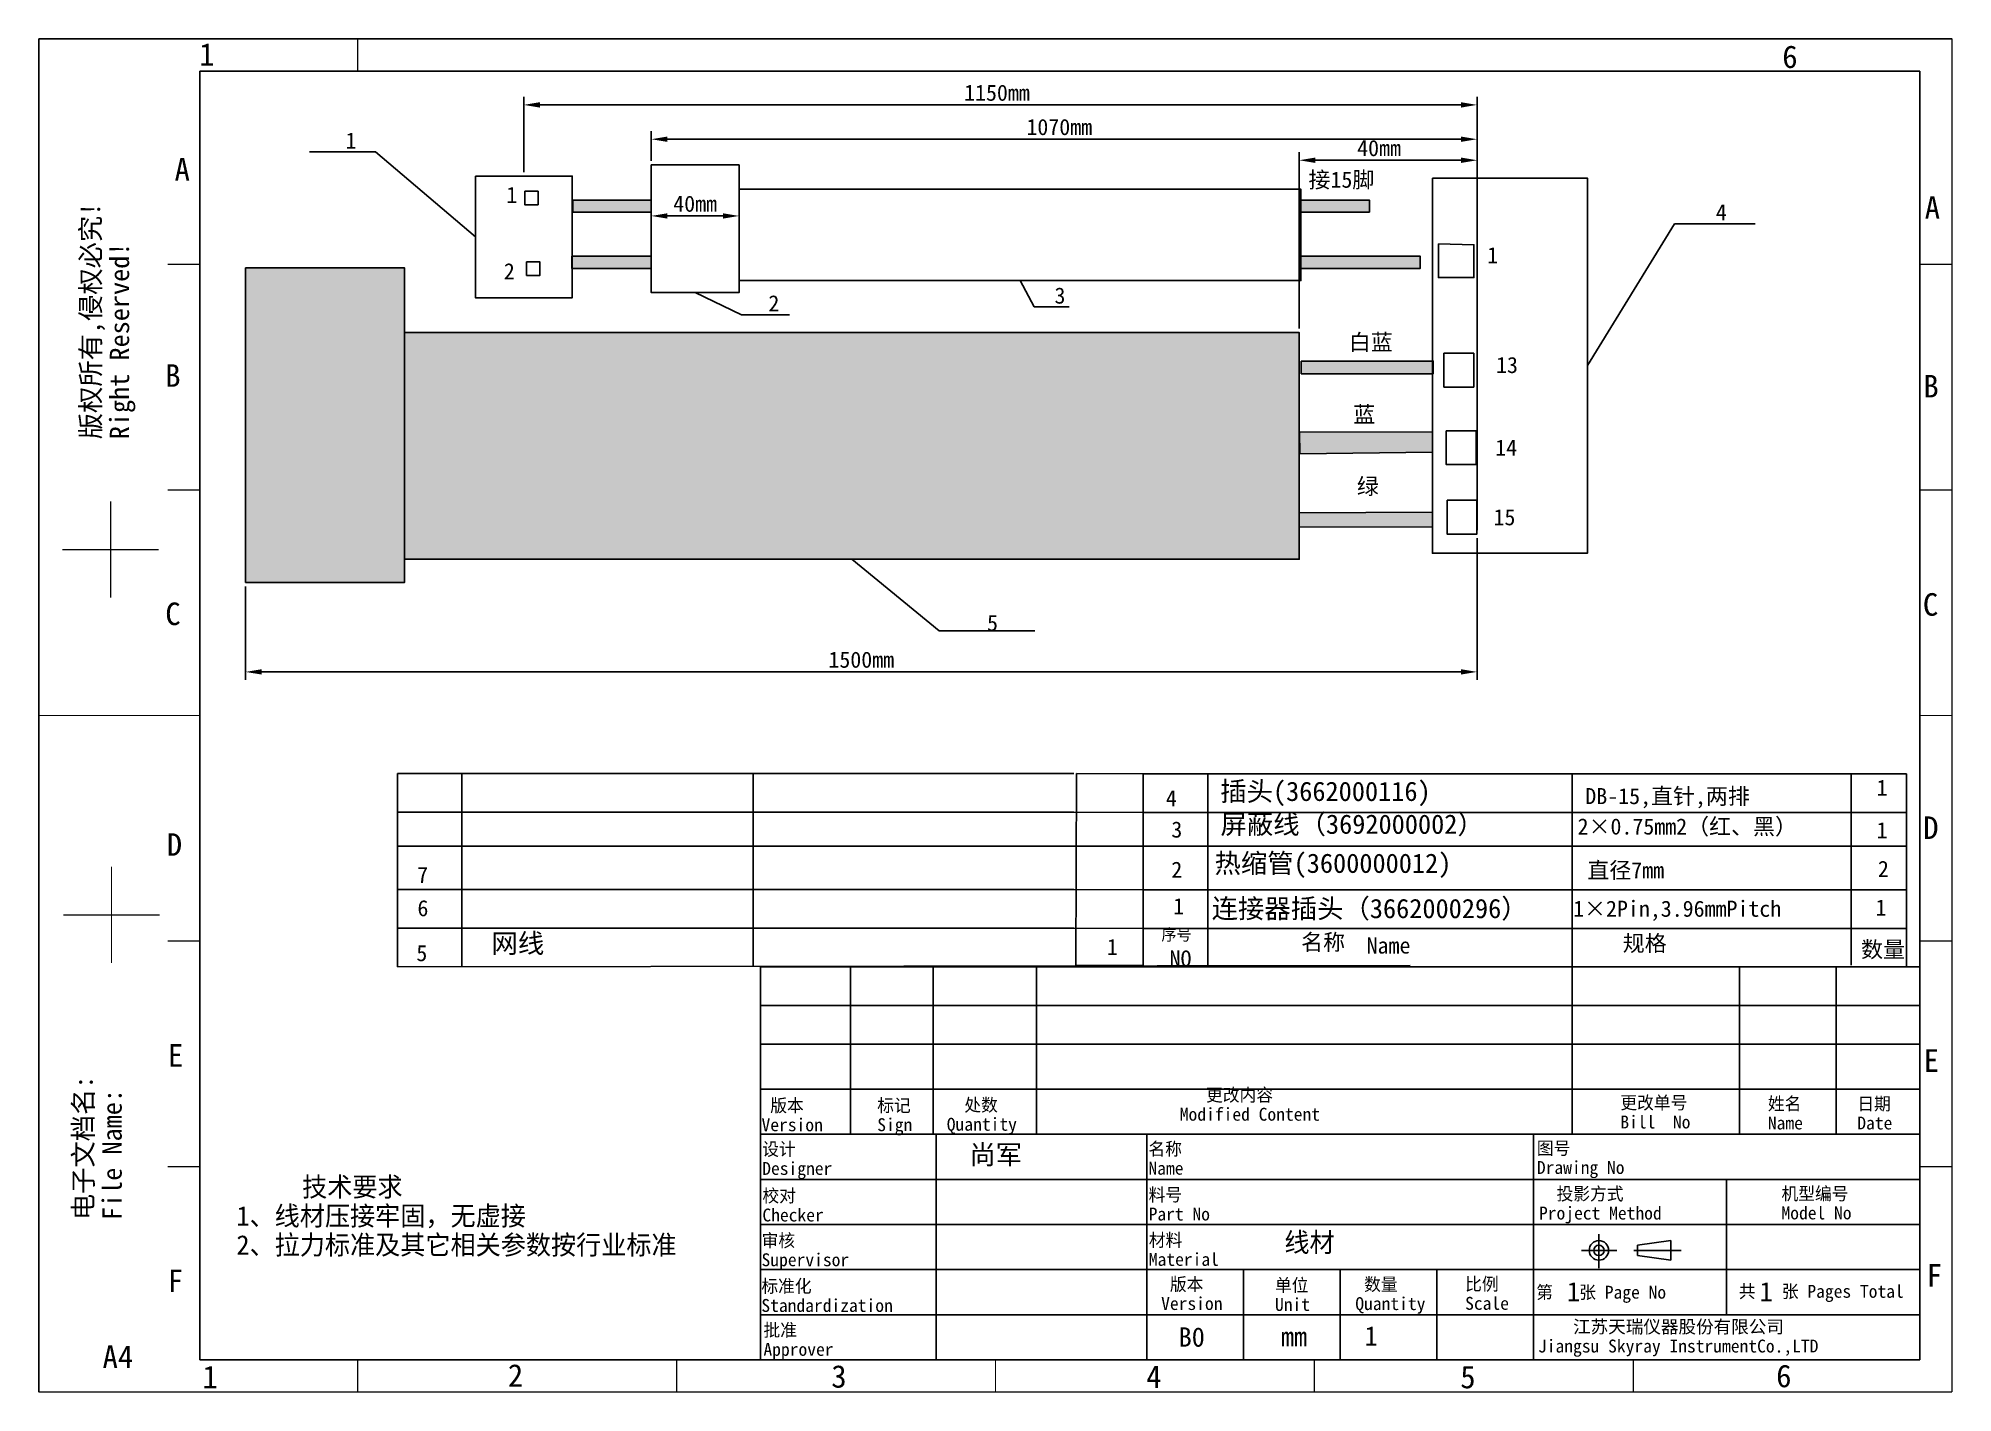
# Model space of a CAD drawing. Header units: millimetres. Extents: x 163 to 460, y 33 to 243.
import ezdxf

# ---------------------------------------------------------------- set-up
doc = ezdxf.new("R2010")
doc.units = ezdxf.units.MM
doc.styles.add('TEXTSTYLE_2', font='simfang_0.ttf')
doc.dimstyles.new('ISO-25', dxfattribs={"dimtxt": 2.5, "dimasz": 2.5, "dimexe": 1.25, "dimexo": 0.625, "dimtad": 1, "dimdsep": 46, "dimtxsty": 'Standard', "dimcen": 2.5, "dimadec": 0, "dimazin": 0, "dimtfac": 1, "dimtmove": 0, "dimatfit": 3, "dimfxl": 1, "dimarcsym": 0})

# ---------------------------------------------------------------- blocks, each defined once
blk = doc.blocks.new('*D1')
at = {"color": 0, "lineweight": -2}
for p, q in [((386.59, 165.62), (386.59, 143.6)), ((195.41, 158.11), (195.41, 143.6)), ((197.91, 144.85), (384.09, 144.85))]:
    blk.add_line(p, q, dxfattribs=at)
at = {"color": 0}
for points in [[(197.91, 145.27), (197.91, 144.44), (195.41, 144.85)], [(384.09, 145.27), (384.09, 144.44), (386.59, 144.85)]]:
    blk.add_solid(points, dxfattribs=at)
at = {"layer": 'Defpoints', "color": 0}
for p in [(386.59, 166.25), (195.41, 158.73), (386.59, 144.85)]:
    blk.add_point(p, dxfattribs=at)
at = {"color": 0, "insert": (291, 146.73), "char_height": 2.5, "attachment_point": 5}
blk.add_mtext('1500mm', dxfattribs=at)
blk = doc.blocks.new('*D2')
at = {"color": 0, "lineweight": -2}
for p, q in [((238.61, 222.43), (238.61, 234.1)), ((241.11, 232.85), (384.09, 232.85)), ((386.59, 220.83), (386.59, 234.1))]:
    blk.add_line(p, q, dxfattribs=at)
at = {"color": 0}
for points in [[(241.11, 233.27), (241.11, 232.43), (238.61, 232.85)], [(384.09, 233.27), (384.09, 232.43), (386.59, 232.85)]]:
    blk.add_solid(points, dxfattribs=at)
at = {"layer": 'Defpoints', "color": 0}
for p in [(386.59, 232.85), (238.61, 221.81), (386.59, 220.21)]:
    blk.add_point(p, dxfattribs=at)
at = {"color": 0, "insert": (312.06, 234.72), "char_height": 2.5, "attachment_point": 5}
blk.add_mtext('1150mm', dxfattribs=at)
blk = doc.blocks.new('*D3')
at = {"color": 0, "lineweight": -2}
for p, q in [((258.4, 214.25), (258.4, 216.87)), ((260.9, 215.62), (269.52, 215.62)), ((272.02, 214.25), (272.02, 216.87))]:
    blk.add_line(p, q, dxfattribs=at)
at = {"color": 0}
for points in [[(260.9, 216.03), (260.9, 215.2), (258.4, 215.62)], [(269.52, 216.03), (269.52, 215.2), (272.02, 215.62)]]:
    blk.add_solid(points, dxfattribs=at)
at = {"layer": 'Defpoints', "color": 0}
for p in [(272.02, 215.62), (258.4, 213.62), (272.02, 213.62)]:
    blk.add_point(p, dxfattribs=at)
at = {"color": 0, "insert": (265.21, 217.49), "char_height": 2.5, "attachment_point": 5}
blk.add_mtext('40mm', dxfattribs=at)
blk = doc.blocks.new('*D4')
at = {"color": 0, "lineweight": -2}
for p, q in [((258.4, 224.16), (258.4, 228.77)), ((260.9, 227.52), (384.09, 227.52)), ((386.59, 172.13), (386.59, 228.77))]:
    blk.add_line(p, q, dxfattribs=at)
at = {"color": 0}
for points in [[(260.9, 227.94), (260.9, 227.11), (258.4, 227.52)], [(384.09, 227.94), (384.09, 227.11), (386.59, 227.52)]]:
    blk.add_solid(points, dxfattribs=at)
at = {"layer": 'Defpoints', "color": 0}
for p in [(386.59, 227.52), (258.4, 223.54), (386.59, 171.51)]:
    blk.add_point(p, dxfattribs=at)
at = {"color": 0, "insert": (321.74, 229.4), "char_height": 2.5, "attachment_point": 5}
blk.add_mtext('1070mm', dxfattribs=at)
blk = doc.blocks.new('*D5')
at = {"color": 0, "lineweight": -2}
for p, q in [((358.99, 198.15), (358.99, 225.51)), ((361.49, 224.26), (384.09, 224.26)), ((386.59, 166.87), (386.59, 225.51))]:
    blk.add_line(p, q, dxfattribs=at)
at = {"color": 0}
for points in [[(361.49, 224.68), (361.49, 223.84), (358.99, 224.26)], [(384.09, 224.68), (384.09, 223.84), (386.59, 224.26)]]:
    blk.add_solid(points, dxfattribs=at)
at = {"layer": 'Defpoints', "color": 0}
for p in [(386.59, 224.26), (358.99, 197.53), (386.59, 166.25)]:
    blk.add_point(p, dxfattribs=at)
at = {"color": 0, "insert": (371.38, 226.13), "char_height": 2.5, "attachment_point": 5}
blk.add_mtext('40mm', dxfattribs=at)

msp = doc.modelspace()

# ---------------------------------------------------------------- hatches: boundary and pattern name
h = msp.add_hatch(color=256)
h.set_gradient(color1=(51, 51, 51), one_color=1, tint=1)
h.paths.add_polyline_path([(258.405, 218.084), (246.245, 218.084), (246.245, 216.213), (258.405, 216.213)])
h = msp.add_hatch(color=256)
h.set_gradient(color1=(51, 51, 51), one_color=1, tint=1)
h.paths.add_polyline_path([(359.059, 218.084), (369.876, 218.084), (369.889, 216.213), (359.059, 216.213)])
h = msp.add_hatch(color=256)
h.set_gradient(color1=(255, 0, 0), one_color=1, tint=1)
h.paths.add_polyline_path([(258.405, 209.353), (246.089, 209.353), (246.089, 207.482), (258.405, 207.482)])
h = msp.add_hatch(color=256)
h.set_gradient(color1=(255, 0, 0), one_color=1, tint=1)
h.paths.add_polyline_path([(359.215, 209.353), (377.79, 209.353), (377.79, 207.482), (359.215, 207.482)])
h = msp.add_hatch(color=256)
h.set_gradient(color1=(255, 0, 0), one_color=1, tint=1)
h.paths.add_polyline_path([(195.412, 207.546), (220.102, 207.546), (220.102, 158.734), (195.412, 158.734)])
h = msp.add_hatch(color=256)
h.set_gradient(color1=(255, 0, 0), one_color=1, tint=1)
h.paths.add_polyline_path([(220.102, 197.526), (358.987, 197.526), (358.987, 162.331), (220.102, 162.331)])
h = msp.add_hatch(color=256)
h.set_gradient(color1=(192, 192, 192), one_color=1, tint=1)
h.paths.add_polyline_path([(359.298, 193.079), (379.787, 193.079), (379.787, 191.122), (359.298, 191.122)])
h = msp.add_hatch(color=256)
h.set_gradient(color1=(0, 0, 255), one_color=1, tint=1)
h.paths.add_polyline_path([(359.048, 182.074), (379.686, 182.085), (379.686, 178.955), (359.098, 178.684)])
h = msp.add_hatch(color=256)
h.set_gradient(color1=(0, 255, 0), one_color=1, tint=1)
h.paths.add_polyline_path([(358.961, 169.545), (379.661, 169.633), (379.661, 167.356), (359, 167.337)])

# ---------------------------------------------------------------- linework, layer by layer
at = {"linetype": 'Continuous'}
for p, q in [((163.338, 33.086), (163.338, 243.086)), ((163.338, 243.086), (460.338, 243.086)), ((188.338, 38.086), (188.338, 238.086)), ((188.338, 238.086), (455.338, 238.086)), ((455.338, 38.086), (455.338, 238.086)), ((275.338, 38.086), (275.338, 99.086)), ((275.338, 99.086), (455.338, 99.086)), ((289.349, 73.086), (289.349, 99.086)), ((302.185, 73.086), (302.185, 99.086)), ((318.204, 73.086), (318.204, 99.086)), ((401.338, 73.086), (401.338, 99.086)), ((427.338, 73.086), (427.338, 99.086)), ((442.338, 73.086), (442.338, 99.086)), ((275.338, 93.086), (455.338, 93.086)), ((275.338, 87.086), (455.338, 87.086)), ((275.338, 80.086), (455.338, 80.086)), ((275.338, 73.086), (455.338, 73.086)), ((302.607, 38.086), (302.607, 73.086)), ((335.338, 38.086), (335.338, 73.086)), ((395.338, 38.086), (395.338, 73.086)), ((275.338, 66.086), (455.338, 66.086)), ((425.338, 45.086), (425.338, 66.086)), ((275.338, 59.086), (455.338, 59.086)), ((405.513, 57.576), (405.513, 52.296)), ((416.675, 56.584), (411.5, 55.88)), ((416.675, 56.584), (416.675, 53.562)), ((402.83, 55.073), (408.289, 55.073)), ((410.93, 55.073), (418.284, 55.073)), ((411.5, 55.88), (411.5, 54.266)), ((411.5, 54.266), (416.675, 53.562)), ((275.338, 52.086), (455.338, 52.086)), ((350.338, 38.086), (350.338, 52.086)), ((365.338, 38.086), (365.338, 52.086)), ((380.338, 38.086), (380.338, 52.086)), ((275.338, 45.086), (455.338, 45.086)), ((188.338, 38.086), (455.338, 38.086))]:
    msp.add_line(p, q, dxfattribs=at)
for p, q in [((215.612, 225.541), (205.352, 225.541)), ((231.108, 212.368), (215.612, 225.541)), ((403.717, 192.384), (417.249, 214.417)), ((417.249, 214.417), (429.745, 214.417)), ((315.642, 205.579), (317.849, 201.494)), ((265.214, 203.709), (272.41, 200.29)), ((272.41, 200.29), (279.878, 200.29)), ((317.849, 201.494), (323.259, 201.494)), ((289.545, 162.331), (303.087, 151.203)), ((303.087, 151.203), (317.96, 151.203)), ((324.425, 129.077), (334.779, 129.035)), ((324, 123.077), (334.779, 123.035)), ((218.993, 117.831), (324.002, 117.831)), ((324.002, 117.831), (334.779, 117.79)), ((334.772, 117.79), (453.269, 117.79)), ((324, 111.077), (334.779, 111.035)), ((324, 105.077), (334.779, 105.035)), ((376.193, 99.286), (219, 99.077)), ((324.314, 99.286), (334.779, 99.286))]:
    msp.add_line(p, q)
at = {"linetype": 'Continuous', "lineweight": -3}
for p, q in [((219, 129.077), (324, 129.077)), ((219, 99.077), (219, 129.077)), ((229, 99.077), (229, 129.077)), ((274.197, 99.077), (274.197, 129.077)), ((324.314, 99.286), (324.425, 129.077)), ((334.779, 129.035), (453.269, 129.035)), ((334.779, 99.035), (334.779, 129.035)), ((344.779, 99.035), (344.779, 129.035)), ((401.38, 99.035), (401.38, 129.035)), ((444.655, 99.355), (444.655, 129.035)), ((453.269, 99.035), (453.269, 129.035)), ((455.338, 99.086), (455.338, 129.086)), ((219, 123.077), (324, 123.077)), ((334.779, 123.035), (453.269, 123.035)), ((219, 111.077), (324, 111.077)), ((334.779, 111.035), (453.269, 111.035)), ((219, 105.077), (324, 105.077)), ((334.779, 105.035), (453.269, 105.035))]:
    msp.add_line(p, q, dxfattribs=at)
at = {"linetype": 'Continuous', "lineweight": 0}
msp.add_line((301.888, 99.286), (301.888, 99.286), dxfattribs=at)
at = {"linetype": 'Continuous', "const_width": 0.2}
for points in [[(212.838, 238.086), (212.838, 243.086)], [(460.338, 33.086), (460.338, 243.086)], [(188.338, 208.086), (183.338, 208.086)], [(455.338, 208.086), (460.338, 208.086)], [(188.338, 173.086), (183.338, 173.086)], [(455.338, 173.086), (460.338, 173.086)], [(174.455, 171.31), (174.455, 156.354)], [(166.977, 163.832), (181.933, 163.832)], [(188.338, 138.086), (163.338, 138.086)], [(455.338, 138.086), (460.338, 138.086)], [(174.602, 114.622), (174.602, 99.666)], [(167.124, 107.144), (182.08, 107.144)], [(188.338, 103.086), (183.338, 103.086)], [(455.338, 103.086), (460.338, 103.086)], [(188.338, 68.086), (183.338, 68.086)], [(455.338, 68.086), (460.338, 68.086)], [(212.838, 38.086), (212.838, 33.086)], [(262.338, 38.086), (262.338, 33.086)], [(311.838, 38.086), (311.838, 33.086)], [(361.338, 38.086), (361.338, 33.086)], [(410.838, 38.086), (410.838, 33.086)], [(163.338, 33.086), (460.338, 33.086)]]:
    msp.add_lwpolyline(points, dxfattribs=at)
for points in [[(258.405, 223.536), (272.024, 223.536), (272.024, 203.709), (258.405, 203.709)], [(231.108, 221.81), (246.121, 221.81), (246.121, 202.926), (231.108, 202.926)], [(379.674, 221.504), (403.717, 221.504), (403.717, 163.264), (379.674, 163.264)], [(238.753, 219.449), (240.837, 219.449), (240.837, 217.365), (238.753, 217.365)], [(258.405, 218.084), (246.245, 218.084), (246.245, 216.213), (258.405, 216.213)], [(272.024, 219.759), (359.259, 219.759), (359.259, 205.579), (272.024, 205.579)], [(359.059, 218.084), (369.876, 218.084), (369.889, 216.213), (359.059, 216.213)], [(380.586, 211.311), (386.104, 211.153), (386.104, 206.05), (380.586, 206.05)], [(239.031, 208.481), (241.115, 208.481), (241.115, 206.397), (239.031, 206.397)], [(258.405, 209.353), (246.089, 209.353), (246.089, 207.482), (258.405, 207.482)], [(359.215, 209.353), (377.79, 209.353), (377.79, 207.482), (359.215, 207.482)], [(195.412, 207.546), (220.102, 207.546), (220.102, 158.734), (195.412, 158.734)], [(220.102, 197.526), (358.987, 197.526), (358.987, 162.331), (220.102, 162.331)], [(381.443, 194.309), (386.083, 194.309), (386.083, 189.047), (381.443, 189.047)], [(359.298, 193.079), (379.787, 193.079), (379.787, 191.122), (359.298, 191.122)], [(359.048, 182.074), (379.686, 182.085), (379.686, 178.955), (359.098, 178.684)], [(381.819, 182.283), (386.46, 182.283), (386.46, 177.021), (381.819, 177.021)], [(358.961, 169.545), (379.661, 169.633), (379.661, 167.356), (359, 167.337)], [(381.945, 171.509), (386.585, 171.509), (386.585, 166.248), (381.945, 166.248)]]:
    msp.add_lwpolyline(points, close=True)
at = {"linetype": 'Continuous'}
for radius in [1.511, 0.807]:
    msp.add_circle((405.513, 55.073), radius, dxfattribs=at)

# ---------------------------------------------------------------- texts
at = {"linetype": 'Continuous', "char_height": 3.5, "line_spacing_factor": 0.9, "style": 'TEXTSTYLE_2'}
for s, insert, width, attachment_point in [('1', (188.215, 242.431), 2.42804, 1), ('6', (433.981, 242.076), 2.42804, 1), ('A', (186.777, 224.588), 2.42804, 3), ('A', (456.092, 218.674), 2.42804, 1), ('B', (182.943, 192.597), 2.42804, 1), ('B', (455.881, 190.942), 2.42804, 1), ('C', (182.955, 155.62), 2.42804, 1), ('C', (455.802, 157.07), 2.42804, 1), ('D\\P ', (455.861, 122.423), 2.42804, 1), ('D', (183.185, 119.808), 2.42804, 1), ('E', (183.359, 87.087), 2.42804, 1), ('E', (455.931, 86.279), 2.42804, 1), ('F', (183.341, 52.101), 2.42804, 1), ('F', (456.405, 52.947), 2.42804, 1), ('A4', (173.213, 40.315), 4.85609, 1), ('1', (188.73, 37.189), 2.42804, 1), ('2', (236.134, 37.414), 2.42804, 1), ('3', (286.341, 37.265), 2.42804, 1), ('4', (335.241, 37.217), 2.42804, 1), ('5', (383.988, 37.169), 2.42804, 1), ('6', (433.032, 37.336), 2.42804, 1)]:
    msp.add_mtext(s, dxfattribs=dict(at, insert=insert, width=width, attachment_point=attachment_point))
at = {"attachment_point": 1}
for s, insert, char_height, width in [('{\\fSimSun|b0|i0|c0|p2;1}', (210.92, 228.555), 2.5, 4.48889), ('{\\fSimSun|b0|i0|c0|p2;1}', (235.901, 220.144), 2.5, 4.48889), ('{\\fFangSong_GB2312|b0|i0|c134|p49;接}15{\\fFangSong_GB2312|b0|i0|c134|p49;脚}', (360.427, 222.494), 2.5, 12.22836), ('{\\fSimSun|b0|i0|c134|p2;4}', (423.657, 217.431), 2.5, 4.48889), ('{\\fSimSun|b0|i0|c134|p2;2}', (235.505, 208.281), 2.5, 4.48889), ('{\\fSimSun|b0|i0|c0|p2;1}', (388.157, 210.785), 2.5, 4.48889), ('{\\fSimSun|b0|i0|c134|p2;2}', (276.582, 203.305), 2.5, 4.48889), ('{\\fSimSun|b0|i0|c134|p2;3}', (320.992, 204.508), 2.5, 4.48889), ('{\\fFangSong_GB2312|b0|i0|c134|p49;白蓝}', (366.695, 197.272), 2.5, 7.55526), ('{\\fSimSun|b0|i0|c134|p2;13}', (389.542, 193.735), 2.5, 4.48889), ('{\\fFangSong_GB2312|b0|i0|c134|p49;蓝}', (367.367, 186.075), 2.5, 7.55526), ('{\\fSimSun|b0|i0|c0|p2;1\\fSimSun|b0|i0|c134|p2;4}', (389.416, 180.909), 2.5, 4.48889), ('{\\fFangSong_GB2312|b0|i0|c134|p49;绿}', (367.94, 174.915), 2.5, 7.55526), ('{\\fSimSun|b0|i0|c0|p2;1\\fSimSun|b0|i0|c134|p2;5}', (389.147, 170.107), 2.5, 4.48889), ('5', (310.524, 153.703), 2.5, 10), ('{\\fSimSun|b0|i0|c134|p2;插头(3662000116)}', (346.724, 127.82), 3, 52.764), ('{\\fSimSun|b0|i0|c134|p2;4}', (338.291, 126.511), 2.5, 4.48889), ('{\\fSimSun|b0|i0|c0|p2;DB-15,\\fSimSun|b0|i0|c134|p2;直针\\fSimSun|b0|i0|c0|p2;,\\fSimSun|b0|i0|c134|p2;两排}', (403.404, 126.826), 2.5, 53.025), ('{\\fSimSun|b0|i0|c134|p2;屏蔽线（\\fSimSun|b0|i0|c0|p2;36920000\\fSimSun|b0|i0|c134|p2;02）}', (346.77, 122.721), 3, 52.764), ('{\\fSimSun|b0|i0|c0|p2;2×0.75mm2\\fSimSun|b0|i0|c134|p2;（红、黑）}', (402.204, 122.11), 2.5, 45.00735), ('{\\fSimSun|b0|i0|c0|p2;3}', (339.133, 121.636), 2.5, 4.48889), ('7', (222.057, 114.585), 2.5, 7.83548), ('{\\fSimSun|b0|i0|c0|p2;2}', (339.133, 115.406), 2.5, 4.48889), ('{\\fSimSun|b0|i0|c134|p2;直径\\fSimSun|b0|i0|c0|p2;7mm}', (403.718, 115.329), 2.5, 24.62788), ('{\\fFangSong_GB2312|b0|i0|c134|p49;连接器插头（3662000296）}', (345.397, 109.634), 3, 51.75895), ('6', (222.095, 109.434), 2.5, 7.83548), ('{\\fSimSun|b0|i0|c0|p2;1}', (339.423, 109.753), 2.5, 4.48889), ('1×2Pin,3.96mmPitch', (401.51, 109.35), 2.5, 38.45404), ('5', (221.925, 102.464), 2.5, 10), ('{\\fSimSun|b0|i0|c0|p2;1}', (329.123, 103.415), 2.5, 4.48889)]:
    msp.add_mtext(s, dxfattribs=dict(at, insert=insert, char_height=char_height, width=width))
at = {"linetype": 'Continuous', "attachment_point": 1, "rotation": 90, "line_spacing_factor": 0.9, "style": 'TEXTSTYLE_2'}
for s, insert, char_height, width in [('版权所有,侵权必究!\\PRight Reserved!', (169.855, 180.96), 2.99125, 37.26366), ('电子文档名:\\PFile Name:', (168.708, 59.768), 2.9912, 22.77101)]:
    msp.add_mtext(s, dxfattribs=dict(at, insert=insert, char_height=char_height, width=width))
at = {"linetype": 'Continuous', "lineweight": -3, "char_height": 2.5, "attachment_point": 1}
for s, insert, width in [('{\\fSimSun|b0|i0|c0|p2;1}', (448.632, 128.131), 3.82703), ('{\\fSimSun|b0|i0|c0|p2;1}', (448.622, 121.535), 3.82703), ('{\\fSimSun|b0|i0|c134|p2;2}', (448.826, 115.535), 3.72973), ('{\\fSimSun|b0|i0|c134|p2;1}', (448.441, 109.535), 3.72973), ('{\\fSimSun|b0|i0|c0|p2;NO}', (338.865, 101.62), 4.04324), ('{\\fSimSun|b0|i0|c0|p2;Name}', (369.451, 103.644), 6.81081)]:
    msp.add_mtext(s, dxfattribs=dict(at, insert=insert, width=width))
at = {"linetype": 'Continuous', "attachment_point": 1, "line_spacing_factor": 0.9}
for s, insert, char_height, width in [('{\\fSimSun|b0|i0|c134|p2;热缩管(3600000012)}', (345.843, 116.662), 3, 44.47994), ('{\\fSimSun|b0|i0|c134|p2;网线}', (233.597, 104.238), 3, 44.47994), ('   更改内容\\PModified Content', (340.445, 80.2), 2, 45.80974), (' 版本\\PVersion', (275.514, 78.566), 2, 9.71218), ('标记\\PSign', (293.479, 78.577), 2, 10.61752), ('  处数\\PQuantity', (304.275, 78.648), 2, 14.09474), ('更改单号\\PBill  No', (408.842, 78.998), 2, 18.15195), ('姓名\\PName', (431.738, 78.846), 2, 5.54982), ('日期\\PDate', (445.624, 78.845), 2, 5.54982), ('设计\\PDesigner', (275.623, 71.793), 2, 11.09963), ('{\\fSimSun|b0|i0|c134|p2;尚军}', (307.789, 71.434), 3, 22.85978), ('名称\\PName', (335.579, 71.823), 2, 5.54982), ('图号\\PDrawing No', (395.883, 71.939), 2, 23.83262), ('     技术要求\\P1、线材压接牢固，无虚接\\P2、拉力标准及其它相关参数按行业标准\\P ', (193.995, 66.432), 3, 72.65314), ('校对\\PChecker', (275.652, 64.56), 2, 9.71218), ('料号\\PPart No', (335.613, 64.715), 2, 9.71218), ('  投影方式\\PProject Method', (396.214, 64.863), 2, 29.17821), ('机型编号\\PModel No', (433.854, 64.887), 2, 11.09963), ('审核\\PSupervisor', (275.52, 57.617), 2, 13.87454), ('材料\\PMaterial', (335.64, 57.676), 2, 11.09963), ('线材', (356.687, 57.827), 3, 8.30258), ('标准化\\PStandardization', (275.489, 50.527), 2, 20.81181), (' 版本\\PVersion', (337.552, 50.827), 2, 9.71218), ('单位\\PUnit', (355.225, 50.683), 2, 5.54982), (' 数量\\PQuantity', (367.701, 50.813), 2, 11.09963), ('比例\\PScale', (384.746, 50.854), 2, 6.93727), ('第   张 Page No', (395.781, 49.583), 2, 28.79031), ('1', (400.552, 50.171), 3, 2.08118), ('共   张 Pages Total', (427.23, 49.721), 2, 26.34686), ('1', (430.463, 50.171), 3, 2.08118), ('批准\\PApprover', (275.813, 43.709), 2, 11.09963), ('B0', (340.26, 43.129), 3, 4.16236), ('mm', (356.144, 43.202), 3, 4.16236), ('1', (369.137, 43.302), 3, 2.08118), ('    {\\fFangSong_GB2312|b0|i0|c134|p49;江苏天瑞仪器股份有限公司}\\PJiangsu Skyray InstrumentCo.,LTD', (396.056, 44.226), 2, 61.46143)]:
    msp.add_mtext(s, dxfattribs=dict(at, insert=insert, char_height=char_height, width=width))
at = {"color": 7, "linetype": 'Continuous', "lineweight": -3, "attachment_point": 1}
for s, insert, char_height, width in [('序号', (337.604, 104.984), 1.8, 9.69265), ('{\\fSimSun|b0|i0|c134|p2;名称}', (359.287, 104.168), 2.5, 11.06526), ('{\\fSimSun|b0|i0|c134|p2;规格}', (409.211, 103.988), 2.5, 12.06), ('{\\fSimSun|b0|i0|c134|p2;数量}', (446.21, 103.031), 2.5, 9.42222)]:
    msp.add_mtext(s, dxfattribs=dict(at, insert=insert, char_height=char_height, width=width))

# ---------------------------------------------------------------- dimensions: what is measured, and where the dimension line sits
for base, p1, p2, text, picture, middle in [((386.585, 232.85), (238.614, 221.81), (386.585, 220.207), '1150mm', '*D2', (312.064, 232.85)), ((386.585, 227.524), (258.405, 223.536), (386.585, 171.509), '1070mm', '*D4', (321.742, 227.524)), ((386.585, 224.259), (358.987, 197.526), (386.585, 166.248), '40mm', '*D5', (371.375, 224.259))]:
    dim = msp.add_linear_dim(base=base, p1=p1, p2=p2, text=text, dimstyle='ISO-25')
    dim.commit()
    dim.dimension.update_dxf_attribs({"geometry": picture, "text_midpoint": middle, "dimtype": 160})
for base, p1, p2, text, picture, middle in [((272.024, 215.617), (258.405, 213.622), (272.024, 213.622), '40mm', '*D3', (265.214, 217.492)), ((386.585, 144.852), (195.412, 158.734), (386.585, 166.248), '1500mm', '*D1', (290.999, 146.727))]:
    dim = msp.add_linear_dim(base=base, p1=p1, p2=p2, text=text, dimstyle='ISO-25')
    dim.commit()
    dim.dimension.update_dxf_attribs({"geometry": picture, "text_midpoint": middle})

doc.saveas('drawing.dxf')
